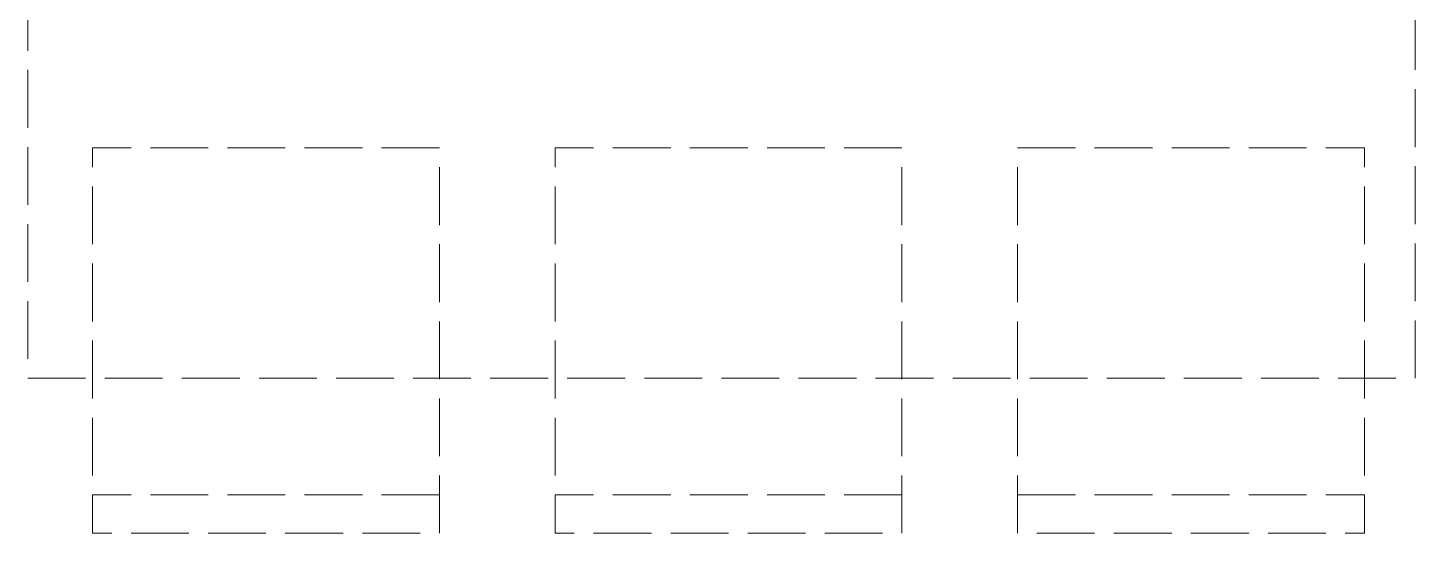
# Model space of a CAD drawing. Header units: metres. Extents: x -19025 to 34897, y -14024 to 26069.
# Drawn here: x 17491 to 19291, y 4099 to 4755 of the extents above; entities that cross this region are included whole.
import ezdxf

# ---------------------------------------------------------------- set-up
doc = ezdxf.new("R2010")
doc.units = ezdxf.units.M
doc.header["$MEASUREMENT"] = 0
doc.linetypes.add('Strichlinie eng', pattern=[0.1, 0.075, -0.025])
doc.layers.add('510 Moeblierung', color=7, linetype='Continuous')

# ---------------------------------------------------------------- blocks, each defined once
blk = doc.blocks.new('Stuhl 09 27[90]_1', base_point=(16.8741, 8.4024))
at = {"layer": '510 Moeblierung', "color": 253, "linetype": 'Strichlinie eng', "lineweight": 9, "true_color": 0x9f9f9f}
blk.add_line((16.8741, 8.4524), (16.4241, 8.4524), dxfattribs=at)
at = {"layer": '510 Moeblierung', "color": 253, "linetype": 'Strichlinie eng', "lineweight": 9, "true_color": 0x9f9f9f, "flags": 128}
blk.add_lwpolyline([(16.8741, 8.9024), (16.4241, 8.9024), (16.4241, 8.4024), (16.8741, 8.4024)], close=True, dxfattribs=at)
blk = doc.blocks.new('Stuhl 09 27[91]_1', base_point=(16.2741, 8.4024))
at = {"layer": '510 Moeblierung', "color": 253, "linetype": 'Strichlinie eng', "lineweight": 9, "true_color": 0x9f9f9f}
blk.add_line((16.2741, 8.4524), (15.8241, 8.4524), dxfattribs=at)
at = {"layer": '510 Moeblierung', "color": 253, "linetype": 'Strichlinie eng', "lineweight": 9, "true_color": 0x9f9f9f, "flags": 128}
blk.add_lwpolyline([(16.2741, 8.9024), (15.8241, 8.9024), (15.8241, 8.4024), (16.2741, 8.4024)], close=True, dxfattribs=at)
blk = doc.blocks.new('Stuhl 09 27[93]_1', base_point=(17.0241, 8.4024))
at = {"layer": '510 Moeblierung', "color": 253, "linetype": 'Strichlinie eng', "lineweight": 9, "true_color": 0x9f9f9f}
blk.add_line((17.0241, 8.4524), (17.4741, 8.4524), dxfattribs=at)
at = {"layer": '510 Moeblierung', "color": 253, "linetype": 'Strichlinie eng', "lineweight": 9, "true_color": 0x9f9f9f, "flags": 128}
blk.add_lwpolyline([(17.0241, 8.9024), (17.4741, 8.9024), (17.4741, 8.4024), (17.0241, 8.4024)], close=True, dxfattribs=at)
blk = doc.blocks.new('Esstisch 01 27[140]_1', base_point=(15.74, 8.6037))
at = {"layer": '510 Moeblierung', "color": 253, "linetype": 'Strichlinie eng', "lineweight": 9, "true_color": 0x9f9f9f}
for p, q in [((17.54, 9.5037), (15.74, 9.5037)), ((15.74, 9.5037), (15.74, 8.6037)), ((17.54, 8.6037), (17.54, 9.5037)), ((15.74, 8.6037), (17.54, 8.6037))]:
    blk.add_line(p, q, dxfattribs=at)
at = {"layer": '510 Moeblierung', "color": 253, "linetype": 'Strichlinie eng', "lineweight": 9, "true_color": 0x9f9f9f, "flags": 128}
blk.add_lwpolyline([(15.74, 8.6037), (17.54, 8.6037), (17.54, 9.5037), (15.74, 9.5037)], close=True, dxfattribs=at)

msp = doc.modelspace()

# ---------------------------------------------------------------- block references
at = {"layer": '510 Moeblierung', "color": 253, "linetype": 'Strichlinie eng', "lineweight": 9, "true_color": 0x9f9f9f, "xscale": 1000, "yscale": 1000, "zscale": 1000}
for name, p in [('Esstisch 01 27[140]_1', (17491.342, 4300.592)), ('Stuhl 09 27[91]_1', (18025.399, 4099.374)), ('Stuhl 09 27[90]_1', (18625.399, 4099.375)), ('Stuhl 09 27[93]_1', (18775.399, 4099.375))]:
    msp.add_blockref(name, p, dxfattribs=at)

doc.saveas('drawing.dxf')
